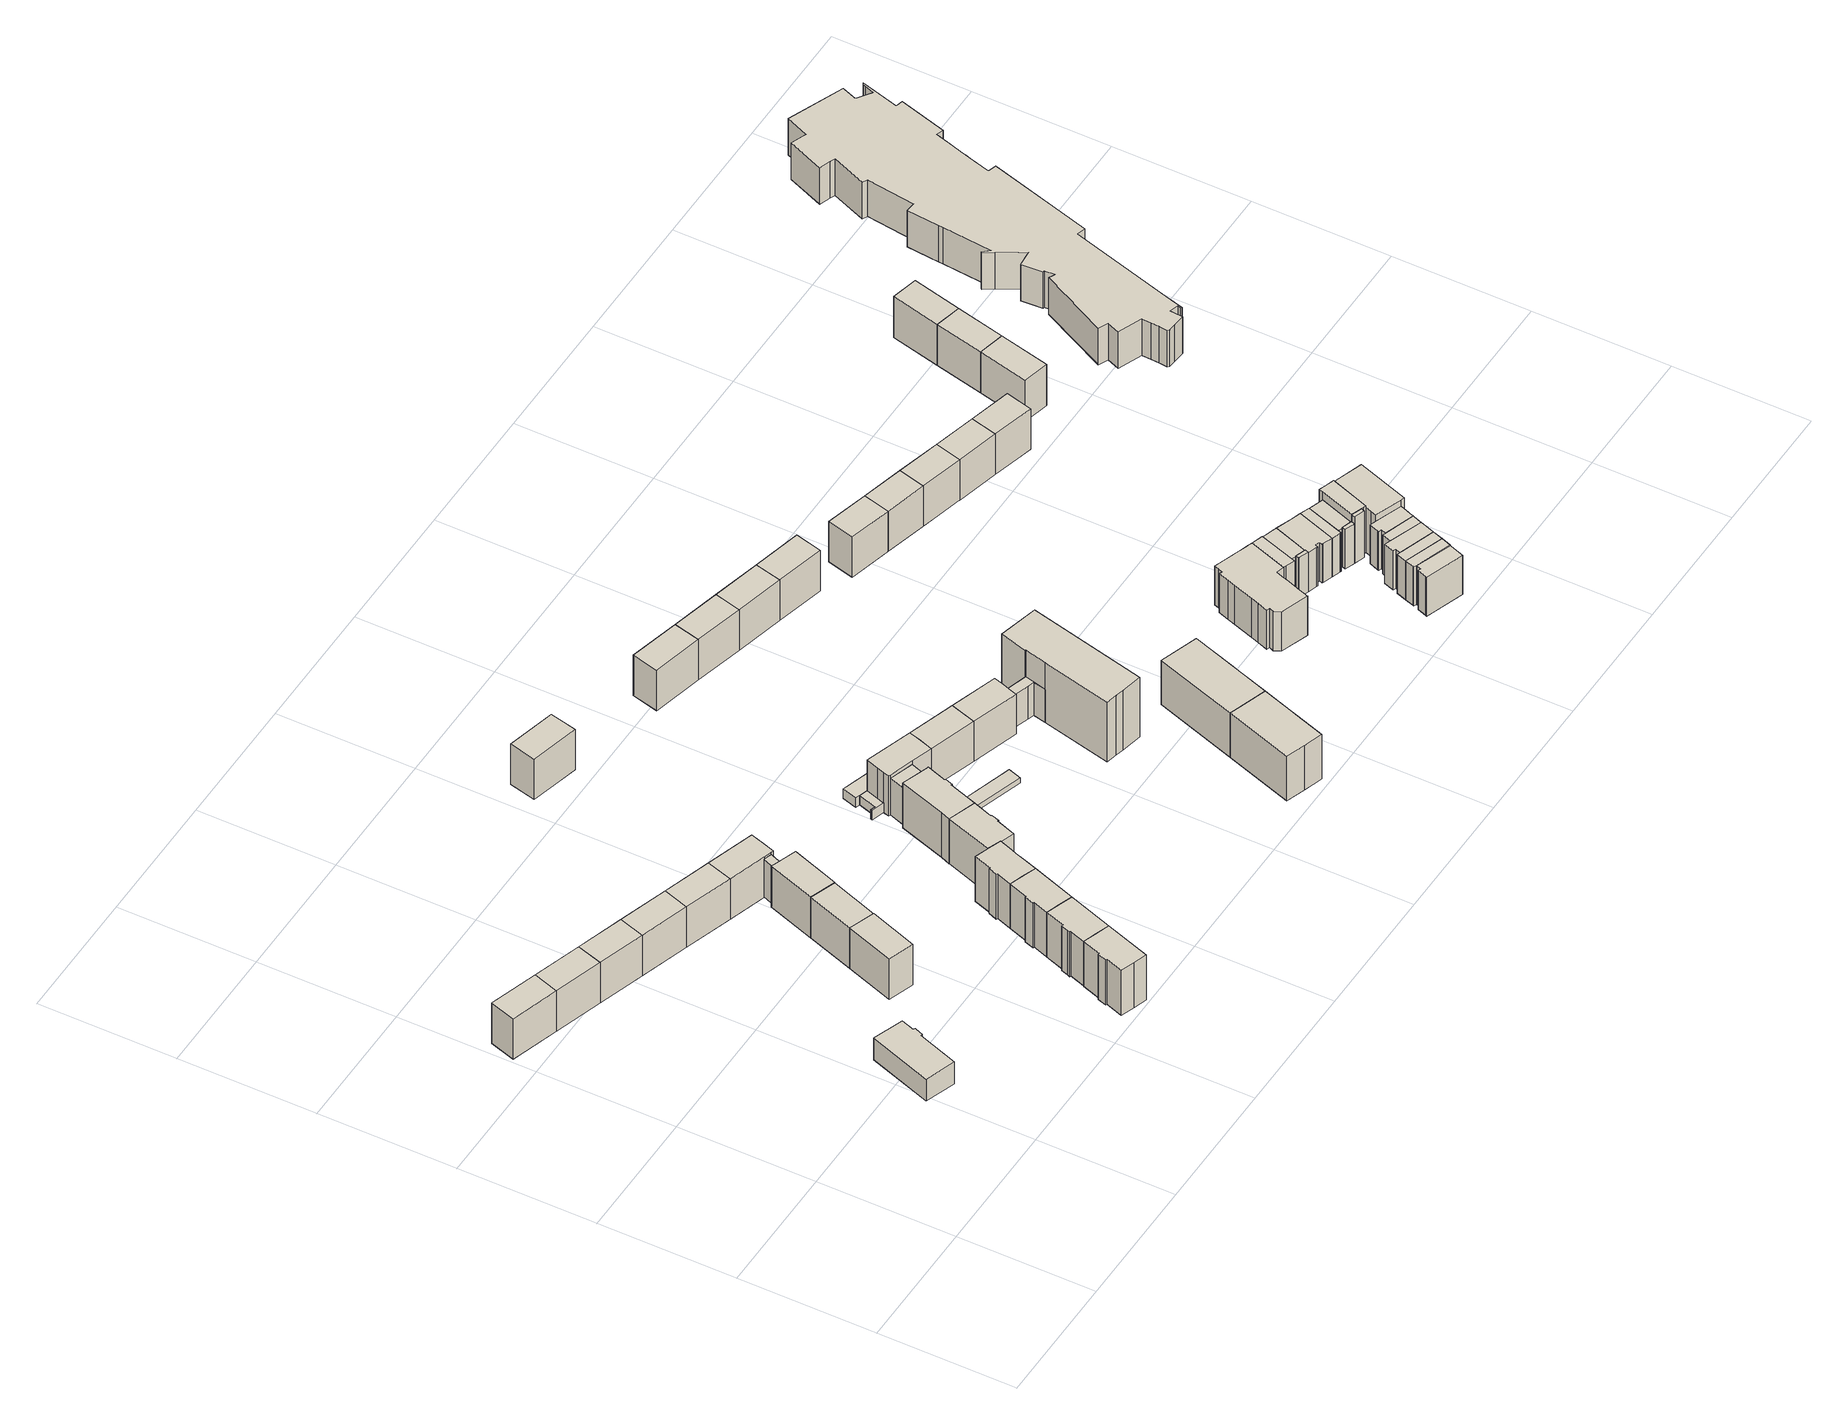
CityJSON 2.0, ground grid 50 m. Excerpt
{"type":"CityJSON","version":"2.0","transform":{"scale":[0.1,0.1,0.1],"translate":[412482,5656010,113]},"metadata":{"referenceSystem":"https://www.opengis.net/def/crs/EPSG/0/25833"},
"CityObjects":{
"building1":{"type":"Building","attributes":{"Dachtyp_tdc":"tdcGableRoof","Gemeindeschluessel":14612000,"Dachneigung":35.38,"QualitaetDacherkennung":69,"Geometrietyp2DReferenz":"3000","measuredHeight":19.24,"function":"31001_9998","roofType":"3100"},"geometry":[{"type":"Solid","lod":"1","boundaries":[[[[0,1,2,3]],[[4,5,6,7]],[[3,5,4,0]],[[2,6,5,3]],[[1,7,6,2]],[[0,4,7,1]]]]}]},
"building2":{"type":"Building","attributes":{"Dachtyp_tdc":"tdcFreeFormRoof","Gemeindeschluessel":14612000,"Dachneigung":36.73,"QualitaetDacherkennung":91,"Geometrietyp2DReferenz":"3000","measuredHeight":11.86,"function":"31001_9998","roofType":"5000"},"geometry":[{"type":"Solid","lod":"1","boundaries":[[[[8,9,10,11,12,13,14,15]],[[16,17,18,19,20,21,22,23]],[[15,17,16,8]],[[14,18,17,15]],[[13,19,18,14]],[[12,20,19,13]],[[11,21,20,12]],[[10,22,21,11]],[[9,23,22,10]],[[8,16,23,9]]]]}]},
"building3":{"type":"Building","attributes":{"Dachtyp_tdc":"tdcGableRoof","Gemeindeschluessel":14612000,"Dachneigung":35.51,"QualitaetDacherkennung":85,"Geometrietyp2DReferenz":"3000","measuredHeight":19.25,"function":"31001_9998","roofType":"3100"},"geometry":[{"type":"Solid","lod":"1","boundaries":[[[[1,0,24,25]],[[7,26,27,4]],[[25,26,7,1]],[[24,27,26,25]],[[0,4,27,24]],[[1,7,4,0]]]]}]},
"building4":{"type":"Building","attributes":{"Dachtyp_tdc":"tdcGableRoof","Gemeindeschluessel":14612000,"Dachneigung":35.5,"QualitaetDacherkennung":87,"Geometrietyp2DReferenz":"3000","measuredHeight":19.25,"function":"31001_9998","roofType":"3100"},"geometry":[{"type":"Solid","lod":"1","boundaries":[[[[25,24,28,29]],[[26,30,31,27]],[[29,30,26,25]],[[28,31,30,29]],[[24,27,31,28]],[[25,26,27,24]]]]}]},
"building5":{"type":"Building","attributes":{"Dachtyp_tdc":"tdcGableRoof","Gemeindeschluessel":14612000,"Dachneigung":35.58,"QualitaetDacherkennung":88,"Geometrietyp2DReferenz":"3000","measuredHeight":19.27,"function":"31001_9998","roofType":"3100"},"geometry":[{"type":"Solid","lod":"1","boundaries":[[[[32,33,29,28]],[[34,31,30,35]],[[28,31,34,32]],[[29,30,31,28]],[[33,35,30,29]],[[32,34,35,33]]]]}]},
"building6":{"type":"Building","attributes":{"Dachtyp_tdc":"tdcGableRoof","Gemeindeschluessel":14612000,"Dachneigung":35.54,"QualitaetDacherkennung":89,"Geometrietyp2DReferenz":"3000","measuredHeight":19.41,"function":"31001_9998","roofType":"3100"},"geometry":[{"type":"Solid","lod":"1","boundaries":[[[[36,37,38,39]],[[40,41,42,43]],[[39,41,40,36]],[[38,42,41,39]],[[37,43,42,38]],[[36,40,43,37]]]]}]},
"building7":{"type":"Building","attributes":{"Dachtyp_tdc":"tdcGableRoof","Gemeindeschluessel":14612000,"Dachneigung":36.87,"QualitaetDacherkennung":80,"Geometrietyp2DReferenz":"3000","measuredHeight":21.38,"function":"31001_9998","roofType":"3100"},"geometry":[{"type":"Solid","lod":"1","boundaries":[[[[44,45,46,47,48,49,50,51,52,53]],[[54,55,56,57,58,59,60,61,62,63]],[[53,55,54,44]],[[52,56,55,53]],[[51,57,56,52]],[[50,58,57,51]],[[49,59,58,50]],[[48,60,59,49]],[[47,61,60,48]],[[46,62,61,47]],[[45,63,62,46]],[[44,54,63,45]]]]}]},
"building8":{"type":"Building","attributes":{"Dachtyp_tdc":"tdcGableRoof","Gemeindeschluessel":14612000,"Dachneigung":35.48,"QualitaetDacherkennung":89,"Geometrietyp2DReferenz":"3000","measuredHeight":19.25,"function":"31001_9998","roofType":"3100"},"geometry":[{"type":"Solid","lod":"1","boundaries":[[[[64,65,33,32]],[[66,34,35,67]],[[32,34,66,64]],[[33,35,34,32]],[[65,67,35,33]],[[64,66,67,65]]]]}]},
"building9":{"type":"Building","attributes":{"Dachtyp_tdc":"tdcCutGableRoof","Gemeindeschluessel":14612000,"Dachneigung":35.68,"QualitaetDacherkennung":86,"Geometrietyp2DReferenz":"3000","measuredHeight":19.07,"function":"31001_9998","roofType":"9999"},"geometry":[{"type":"Solid","lod":"1","boundaries":[[[[68,69,70,71]],[[41,72,73,42]],[[71,72,41,68]],[[70,73,72,71]],[[69,42,73,70]],[[68,41,42,69]]]]}]},
"building10":{"type":"Building","attributes":{"Dachtyp_tdc":"tdcGableRoof","Gemeindeschluessel":14612000,"Dachneigung":36.46,"QualitaetDacherkennung":78,"Geometrietyp2DReferenz":"3000","measuredHeight":21.35,"function":"31001_9998","roofType":"3100"},"geometry":[{"type":"Solid","lod":"1","boundaries":[[[[74,46,75,76,77,78,79,80,81,82,48]],[[83,84,85,86,87,88,89,90,91,92,93]],[[48,84,83,74]],[[82,85,84,48]],[[81,86,85,82]],[[80,87,86,81]],[[79,88,87,80]],[[78,89,88,79]],[[77,90,89,78]],[[76,91,90,77]],[[75,92,91,76]],[[46,93,92,75]],[[74,83,93,46]]]]}]},
"building11":{"type":"Building","attributes":{"Gemeindeschluessel":14612000,"Geometrietyp2DReferenz":"3000","function":"31001_9998","roofType":"9999"},"children":["building11-1","building11-2"]},
"building11-1":{"type":"BuildingPart","attributes":{"Dachtyp_tdc":"tdcGableRoof","Dachneigung":35.46,"QualitaetDacherkennung":90,"Geometrietyp2DReferenz":"3000","measuredHeight":19.5,"roofType":"3100"},"parents":["building11"],"geometry":[{"type":"Solid","lod":"1","boundaries":[[[[94,95,96,97,98,99]],[[100,101,102,103,104,105]],[[99,101,100,94]],[[98,102,101,99]],[[97,103,102,98]],[[96,104,103,97]],[[95,105,104,96]],[[94,100,105,95]]]]}]},
"building11-2":{"type":"BuildingPart","attributes":{"Dachtyp_tdc":"tdcGableRoof","Dachneigung":45.01,"QualitaetDacherkennung":72,"Geometrietyp2DReferenz":"3000","measuredHeight":17.07,"roofType":"3100"},"parents":["building11"],"geometry":[{"type":"Solid","lod":"1","boundaries":[[[[106,107,108,109]],[[101,110,111,102]],[[109,110,101,106]],[[108,111,110,109]],[[107,102,111,108]],[[106,101,102,107]]]]}]},
"building12":{"type":"Building","attributes":{"Dachtyp_tdc":"tdcGableRoof","Gemeindeschluessel":14612000,"Dachneigung":35.15,"QualitaetDacherkennung":89,"Geometrietyp2DReferenz":"3000","measuredHeight":19.22,"function":"31001_9998","roofType":"3100"},"geometry":[{"type":"Solid","lod":"1","boundaries":[[[[112,113,114,115,116,65,117,64]],[[118,66,119,67,120,121,122,123]],[[64,66,118,112]],[[117,119,66,64]],[[65,67,119,117]],[[116,120,67,65]],[[115,121,120,116]],[[114,122,121,115]],[[113,123,122,114]],[[112,118,123,113]]]]}]},
"building13":{"type":"Building","attributes":{"Dachtyp_tdc":"tdcGableRoof","Gemeindeschluessel":14612000,"Dachneigung":36.88,"QualitaetDacherkennung":88,"Geometrietyp2DReferenz":"3000","measuredHeight":21.34,"function":"31001_9998","roofType":"3100"},"geometry":[{"type":"Solid","lod":"1","boundaries":[[[[124,125,77,76,75,126,127,128,129,130]],[[131,132,133,134,135,136,92,91,90,137]],[[130,132,131,124]],[[129,133,132,130]],[[128,134,133,129]],[[127,135,134,128]],[[126,136,135,127]],[[75,92,136,126]],[[76,91,92,75]],[[77,90,91,76]],[[125,137,90,77]],[[124,131,137,125]]]]}]},
"building14":{"type":"Building","attributes":{"Dachtyp_tdc":"tdcHipAndGableRoof","Gemeindeschluessel":14612000,"Dachneigung":36.35,"QualitaetDacherkennung":84,"Geometrietyp2DReferenz":"3000","measuredHeight":21.34,"function":"31001_9998","roofType":"5000"},"geometry":[{"type":"Solid","lod":"1","boundaries":[[[[138,139,140,141,142,143,144,145,146,147,128,148,126,149]],[[150,151,136,152,134,153,154,155,156,157,158,159,160,161]],[[149,151,150,138]],[[126,136,151,149]],[[148,152,136,126]],[[128,134,152,148]],[[147,153,134,128]],[[146,154,153,147]],[[145,155,154,146]],[[144,156,155,145]],[[143,157,156,144]],[[142,158,157,143]],[[141,159,158,142]],[[140,160,159,141]],[[139,161,160,140]],[[138,150,161,139]]]]}]},
"building15":{"type":"Building","attributes":{"Dachtyp_tdc":"tdcFreeFormRoof","Gemeindeschluessel":14612000,"Dachneigung":36.56,"QualitaetDacherkennung":87,"Geometrietyp2DReferenz":"3000","measuredHeight":21.37,"function":"31001_9998","roofType":"5000"},"geometry":[{"type":"Solid","lod":"1","boundaries":[[[[162,163,164,165,166,167,168,169,170,171]],[[158,172,173,174,175,176,177,178,160,159]],[[171,172,158,162]],[[170,173,172,171]],[[169,174,173,170]],[[168,175,174,169]],[[167,176,175,168]],[[166,177,176,167]],[[165,178,177,166]],[[164,160,178,165]],[[163,159,160,164]],[[162,158,159,163]]]]}]},
"building16":{"type":"Building","attributes":{"Dachtyp_tdc":"tdcGableRoof","Gemeindeschluessel":14612000,"Dachneigung":35.43,"QualitaetDacherkennung":71,"Geometrietyp2DReferenz":"3000","measuredHeight":19.14,"function":"31001_9998","roofType":"3100"},"geometry":[{"type":"Solid","lod":"1","boundaries":[[[[179,180,181,182]],[[183,184,185,186]],[[182,184,183,179]],[[181,185,184,182]],[[180,186,185,181]],[[179,183,186,180]]]]}]},
"building17":{"type":"Building","attributes":{"Dachtyp_tdc":"tdcFreeFormRoof","Gemeindeschluessel":14612000,"Dachneigung":36.66,"QualitaetDacherkennung":92,"Geometrietyp2DReferenz":"3000","measuredHeight":21.41,"function":"31001_9998","roofType":"5000"},"geometry":[{"type":"Solid","lod":"1","boundaries":[[[[170,187,188,189,190,191,192,193,194,195,196,171]],[[197,198,199,200,201,202,203,204,205,206,207,208]],[[171,198,197,170]],[[196,199,198,171]],[[195,200,199,196]],[[194,201,200,195]],[[193,202,201,194]],[[192,203,202,193]],[[191,204,203,192]],[[190,205,204,191]],[[189,206,205,190]],[[188,207,206,189]],[[187,208,207,188]],[[170,197,208,187]]]]}]},
"building18":{"type":"Building","attributes":{"Gemeindeschluessel":14612000,"Geometrietyp2DReferenz":"3000","function":"31001_9998","roofType":"9999"},"children":["building18-1","building18-2"]},
"building18-1":{"type":"BuildingPart","attributes":{"Dachtyp_tdc":"tdcGableRoof","Dachneigung":10.6,"QualitaetDacherkennung":41,"Geometrietyp2DReferenz":"3000","measuredHeight":16.57,"roofType":"3100"},"parents":["building18"],"geometry":[{"type":"Solid","lod":"1","boundaries":[[[[209,210,211,212]],[[213,202,201,214]],[[212,202,213,209]],[[211,201,202,212]],[[210,214,201,211]],[[209,213,214,210]]]]}]},
"building18-2":{"type":"BuildingPart","attributes":{"Dachtyp_tdc":"tdcGableRoof","Dachneigung":36.4,"QualitaetDacherkennung":85,"Geometrietyp2DReferenz":"3000","measuredHeight":19.18,"roofType":"3100"},"parents":["building18"],"geometry":[{"type":"Solid","lod":"1","boundaries":[[[[215,216,217,218,219,220,221,222,223]],[[214,224,225,226,227,228,229,230,213]],[[223,214,213,215]],[[222,224,214,223]],[[221,225,224,222]],[[220,226,225,221]],[[219,227,226,220]],[[218,228,227,219]],[[217,229,228,218]],[[216,230,229,217]],[[215,213,230,216]]]]}]},
"building19":{"type":"Building","attributes":{"Dachtyp_tdc":"tdcPolyFlatRoof","Gemeindeschluessel":14612000,"Dachneigung":2.59,"QualitaetDacherkennung":53,"Geometrietyp2DReferenz":"3000","measuredHeight":2.29,"function":"31001_2463","roofType":"2100"},"geometry":[{"type":"Solid","lod":"1","boundaries":[[[[231,232,233,234]],[[235,236,237,238]],[[234,236,235,231]],[[233,237,236,234]],[[232,238,237,233]],[[231,235,238,232]]]]}]},
"building20":{"type":"Building","attributes":{"Dachtyp_tdc":"tdcGableRoof","Gemeindeschluessel":14612000,"Dachneigung":36.42,"QualitaetDacherkennung":89,"Geometrietyp2DReferenz":"3000","measuredHeight":19,"function":"31001_9998","roofType":"3100"},"geometry":[{"type":"Solid","lod":"1","boundaries":[[[[218,216,239,240]],[[241,242,243,244]],[[240,242,241,218]],[[239,243,242,240]],[[216,244,243,239]],[[218,241,244,216]]]]}]},
"building21":{"type":"Building","attributes":{"Gemeindeschluessel":14612000,"Geometrietyp2DReferenz":"3000","function":"31001_9998","roofType":"9999"},"children":["building21-1","building21-2"]},
"building21-1":{"type":"BuildingPart","attributes":{"Dachtyp_tdc":"tdcPolyFlatRoof","Dachneigung":0,"QualitaetDacherkennung":66,"Geometrietyp2DReferenz":"3000","measuredHeight":4.05,"roofType":"1000"},"parents":["building21"],"geometry":[{"type":"Solid","lod":"1","boundaries":[[[[245,246,247,248,249,250,251]],[[252,253,254,255,256,257,258]],[[251,253,252,245]],[[250,254,253,251]],[[249,255,254,250]],[[248,256,255,249]],[[247,257,256,248]],[[246,258,257,247]],[[245,252,258,246]]]]}]},
"building21-2":{"type":"BuildingPart","attributes":{"Dachtyp_tdc":"tdcPolyFlatRoof","Dachneigung":0,"QualitaetDacherkennung":74,"Geometrietyp2DReferenz":"3000","measuredHeight":4.04,"roofType":"1000"},"parents":["building21"],"geometry":[{"type":"Solid","lod":"1","boundaries":[[[[247,259,260,261,262,263,264,265,266,267,268,269,270,248]],[[256,271,272,273,274,275,276,277,278,279,280,281,282,257]],[[270,271,256,248]],[[269,272,271,270]],[[268,273,272,269]],[[267,274,273,268]],[[266,275,274,267]],[[265,276,275,266]],[[264,277,276,265]],[[263,278,277,264]],[[262,279,278,263]],[[261,280,279,262]],[[260,281,280,261]],[[259,282,281,260]],[[247,257,282,259]],[[248,256,257,247]]]]}]},
"building22":{"type":"Building","attributes":{"Dachtyp_tdc":"tdcFreeFormRoof","Gemeindeschluessel":14612000,"Dachneigung":36.28,"QualitaetDacherkennung":89,"Geometrietyp2DReferenz":"3000","measuredHeight":18.98,"function":"31001_9998","roofType":"5000"},"geometry":[{"type":"Solid","lod":"1","boundaries":[[[[239,283,284,285,286,240]],[[243,242,287,288,289,290]],[[240,242,243,239]],[[286,287,242,240]],[[285,288,287,286]],[[284,289,288,285]],[[283,290,289,284]],[[239,243,290,283]]]]}]},
"building23":{"type":"Building","attributes":{"Dachtyp_tdc":"tdcGableRoof","Gemeindeschluessel":14612000,"Dachneigung":35.55,"QualitaetDacherkennung":73,"Geometrietyp2DReferenz":"3000","measuredHeight":19.22,"function":"31001_9998","roofType":"3100"},"geometry":[{"type":"Solid","lod":"1","boundaries":[[[[291,292,293,294]],[[295,296,297,298]],[[294,296,295,291]],[[293,297,296,294]],[[292,298,297,293]],[[291,295,298,292]]]]}]},
"building24":{"type":"Building","attributes":{"Dachtyp_tdc":"tdcGableRoof","Gemeindeschluessel":14612000,"Dachneigung":35.15,"QualitaetDacherkennung":88,"Geometrietyp2DReferenz":"3000","measuredHeight":21.76,"function":"31001_9998","roofType":"3100"},"geometry":[{"type":"Solid","lod":"1","boundaries":[[[[299,300,301,302,303,304,305,306]],[[307,308,309,310,311,312,313,314]],[[306,308,307,299]],[[305,309,308,306]],[[304,310,309,305]],[[303,311,310,304]],[[302,312,311,303]],[[301,313,312,302]],[[300,314,313,301]],[[299,307,314,300]]]]}]},
"building25":{"type":"Building","attributes":{"Gemeindeschluessel":14612000,"Geometrietyp2DReferenz":"3000","function":"31001_9998","roofType":"9999"},"children":["building25-1","building25-2"]},
"building25-1":{"type":"BuildingPart","attributes":{"Dachtyp_tdc":"tdcGableRoof","Dachneigung":39.63,"QualitaetDacherkennung":68,"Geometrietyp2DReferenz":"3000","measuredHeight":16.74,"roofType":"3100"},"parents":["building25"],"geometry":[{"type":"Solid","lod":"1","boundaries":[[[[315,316,317,318,319,320,321,322,323,324]],[[325,326,327,328,329,330,289,331,288,332]],[[324,326,325,315]],[[323,327,326,324]],[[322,328,327,323]],[[321,329,328,322]],[[320,330,329,321]],[[319,289,330,320]],[[318,331,289,319]],[[317,288,331,318]],[[316,332,288,317]],[[315,325,332,316]]]]}]},
"building25-2":{"type":"BuildingPart","attributes":{"Dachtyp_tdc":"tdcPolyFlatRoof","Dachneigung":0,"QualitaetDacherkennung":75,"Geometrietyp2DReferenz":"3000","measuredHeight":25.63,"roofType":"1000"},"parents":["building25"],"geometry":[{"type":"Solid","lod":"1","boundaries":[[[[333,334,335,336,337,338,339,340,341,342]],[[327,325,332,343,344,345,346,347,348,328]],[[342,325,327,333]],[[341,332,325,342]],[[340,343,332,341]],[[339,344,343,340]],[[338,345,344,339]],[[337,346,345,338]],[[336,347,346,337]],[[335,348,347,336]],[[334,328,348,335]],[[333,327,328,334]]]]}]},
"building26":{"type":"Building","attributes":{"Dachtyp_tdc":"tdcGableRoof","Gemeindeschluessel":14612000,"Dachneigung":35.61,"QualitaetDacherkennung":73,"Geometrietyp2DReferenz":"3000","measuredHeight":19.25,"function":"31001_9998","roofType":"3100"},"geometry":[{"type":"Solid","lod":"1","boundaries":[[[[294,293,349,350]],[[296,351,352,297]],[[350,351,296,294]],[[349,352,351,350]],[[293,297,352,349]],[[294,296,297,293]]]]}]},
"building27":{"type":"Building","attributes":{"Dachtyp_tdc":"tdcFreeFormRoof","Gemeindeschluessel":14612000,"Dachneigung":35.2,"QualitaetDacherkennung":91,"Geometrietyp2DReferenz":"3000","measuredHeight":21.74,"function":"31001_9998","roofType":"5000"},"geometry":[{"type":"Solid","lod":"1","boundaries":[[[[303,301,353,354,355,356]],[[311,357,358,359,360,313]],[[356,357,311,303]],[[355,358,357,356]],[[354,359,358,355]],[[353,360,359,354]],[[301,313,360,353]],[[303,311,313,301]]]]}]},
"building28":{"type":"Building","attributes":{"Dachtyp_tdc":"tdcGableRoof","Gemeindeschluessel":14612000,"Dachneigung":35.67,"QualitaetDacherkennung":72,"Geometrietyp2DReferenz":"3000","measuredHeight":19.21,"function":"31001_9998","roofType":"3100"},"geometry":[{"type":"Solid","lod":"1","boundaries":[[[[361,362,350,349]],[[363,352,351,364]],[[349,352,363,361]],[[350,351,352,349]],[[362,364,351,350]],[[361,363,364,362]]]]}]},
"building29":{"type":"Building","attributes":{"Dachtyp_tdc":"tdcGableRoof","Gemeindeschluessel":14612000,"Dachneigung":35.24,"QualitaetDacherkennung":71,"Geometrietyp2DReferenz":"3000","measuredHeight":19.24,"function":"31001_9998","roofType":"3100"},"geometry":[{"type":"Solid","lod":"1","boundaries":[[[[365,366,362,361]],[[367,363,364,368]],[[361,363,367,365]],[[362,364,363,361]],[[366,368,364,362]],[[365,367,368,366]]]]}]},
"building30":{"type":"Building","attributes":{"Dachtyp_tdc":"tdcGableRoof","Gemeindeschluessel":14612000,"Dachneigung":35.41,"QualitaetDacherkennung":71,"Geometrietyp2DReferenz":"3000","measuredHeight":19.15,"function":"31001_9998","roofType":"3100"},"geometry":[{"type":"Solid","lod":"1","boundaries":[[[[369,370,371,372]],[[373,374,375,376]],[[372,374,373,369]],[[371,375,374,372]],[[370,376,375,371]],[[369,373,376,370]]]]}]},
"building31":{"type":"Building","attributes":{"Dachtyp_tdc":"tdcPolyFlatRoof","Gemeindeschluessel":14612000,"Dachneigung":0,"QualitaetDacherkennung":51,"Geometrietyp2DReferenz":"3000","measuredHeight":16.75,"function":"31001_9998","roofType":"1000"},"geometry":[{"type":"Solid","lod":"1","boundaries":[[[[377,378,379,380,381,382,383,384,385,386,387,388,389,390,391,392,393,394,395,396,397,398,399,400,401,402,403,404,405]],[[406,407,408,409,410,411,412,413,414,415,416,417,418,419,420,421,422,423,424,425,426,427,428,429,430,431,432,433,434]],[[405,407,406,377]],[[404,408,407,405]],[[403,409,408,404]],[[402,410,409,403]],[[401,411,410,402]],[[400,412,411,401]],[[399,413,412,400]],[[398,414,413,399]],[[397,415,414,398]],[[396,416,415,397]],[[395,417,416,396]],[[394,418,417,395]],[[393,419,418,394]],[[392,420,419,393]],[[391,421,420,392]],[[390,422,421,391]],[[389,423,422,390]],[[388,424,423,389]],[[387,425,424,388]],[[386,426,425,387]],[[385,427,426,386]],[[384,428,427,385]],[[383,429,428,384]],[[382,430,429,383]],[[381,431,430,382]],[[380,432,431,381]],[[379,433,432,380]],[[378,434,433,379]],[[377,406,434,378]]]]}]},
"building32":{"type":"Building","attributes":{"Dachtyp_tdc":"tdcGableRoof","Gemeindeschluessel":14612000,"Dachneigung":35.1,"QualitaetDacherkennung":71,"Geometrietyp2DReferenz":"3000","measuredHeight":19.12,"function":"31001_9998","roofType":"3100"},"geometry":[{"type":"Solid","lod":"1","boundaries":[[[[435,436,372,371]],[[437,375,374,438]],[[371,375,437,435]],[[372,374,375,371]],[[436,438,374,372]],[[435,437,438,436]]]]}]},
"building33":{"type":"Building","attributes":{"Gemeindeschluessel":14612000,"Geometrietyp2DReferenz":"3000","function":"31001_9998","roofType":"9999"},"children":["building33-1","building33-2","building33-3"]},
"building33-1":{"type":"BuildingPart","attributes":{"Dachtyp_tdc":"tdcPolyFlatRoof","Dachneigung":0,"QualitaetDacherkennung":45,"Geometrietyp2DReferenz":"3000","measuredHeight":16.87,"roofType":"1000"},"parents":["building33"],"geometry":[{"type":"Solid","lod":"1","boundaries":[[[[439,440,441,442,443,444]],[[433,445,446,447,448,434]],[[444,445,433,439]],[[443,446,445,444]],[[442,447,446,443]],[[441,448,447,442]],[[440,434,448,441]],[[439,433,434,440]]]]}]},
"building33-2":{"type":"BuildingPart","attributes":{"Dachtyp_tdc":"tdcPolyFlatRoof","Dachneigung":0,"QualitaetDacherkennung":57,"Geometrietyp2DReferenz":"3000","measuredHeight":16.75,"roofType":"1000"},"parents":["building33"],"geometry":[{"type":"Solid","lod":"1","boundaries":[[[[449,450,451,452,453,454,455,456,457,458,459]],[[445,460,461,462,463,464,465,466,467,468,446]],[[459,460,445,449]],[[458,461,460,459]],[[457,462,461,458]],[[456,463,462,457]],[[455,464,463,456]],[[454,465,464,455]],[[453,466,465,454]],[[452,467,466,453]],[[451,468,467,452]],[[450,446,468,451]],[[449,445,446,450]]]]}]},
"building33-3":{"type":"BuildingPart","attributes":{"Dachtyp_tdc":"tdcPolyFlatRoof","Dachneigung":7.63,"QualitaetDacherkennung":52,"Geometrietyp2DReferenz":"3000","measuredHeight":17.2,"roofType":"2100"},"parents":["building33"],"geometry":[{"type":"Solid","lod":"1","boundaries":[[[[469,470,471,472,473]],[[468,467,474,475,476]],[[473,467,468,469]],[[472,474,467,473]],[[471,475,474,472]],[[470,476,475,471]],[[469,468,476,470]]]]}]},
"building34":{"type":"Building","attributes":{"Gemeindeschluessel":14612000,"Geometrietyp2DReferenz":"3000","function":"31001_9998","roofType":"9999"},"children":["building34-1","building34-2"]},
"building34-1":{"type":"BuildingPart","attributes":{"Dachtyp_tdc":"tdcPolyFlatRoof","Dachneigung":0,"QualitaetDacherkennung":42,"Geometrietyp2DReferenz":"3000","measuredHeight":16.81,"roofType":"1000"},"parents":["building34"],"geometry":[{"type":"Solid","lod":"1","boundaries":[[[[477,478,479,480,481,482]],[[483,484,485,486,487,488]],[[482,484,483,477]],[[481,485,484,482]],[[480,486,485,481]],[[479,487,486,480]],[[478,488,487,479]],[[477,483,488,478]]]]}]},
"building34-2":{"type":"BuildingPart","attributes":{"Dachtyp_tdc":"tdcPolyFlatRoof","Dachneigung":0,"QualitaetDacherkennung":35,"Geometrietyp2DReferenz":"3000","measuredHeight":16.73,"roofType":"1000"},"parents":["building34"],"geometry":[{"type":"Solid","lod":"1","boundaries":[[[[489,490,491,492,493,494,495,496,497]],[[484,498,499,500,501,502,503,504,485]],[[497,498,484,489]],[[496,499,498,497]],[[495,500,499,496]],[[494,501,500,495]],[[493,502,501,494]],[[492,503,502,493]],[[491,504,503,492]],[[490,485,504,491]],[[489,484,485,490]]]]}]},
"building35":{"type":"Building","attributes":{"Dachtyp_tdc":"tdcPolyFlatRoof","Gemeindeschluessel":14612000,"Dachneigung":0,"QualitaetDacherkennung":54,"Geometrietyp2DReferenz":"3000","measuredHeight":16.7,"function":"31001_9998","roofType":"1000"},"geometry":[{"type":"Solid","lod":"1","boundaries":[[[[505,506,507,508,509,510,453,511,512,513,514,515]],[[516,517,518,519,520,521,522,523,524,525,526,527]],[[515,517,516,505]],[[514,518,517,515]],[[513,519,518,514]],[[512,520,519,513]],[[511,521,520,512]],[[453,522,521,511]],[[510,523,522,453]],[[509,524,523,510]],[[508,525,524,509]],[[507,526,525,508]],[[506,527,526,507]],[[505,516,527,506]]]]}]},
"building36":{"type":"Building","attributes":{"Dachtyp_tdc":"tdcGableRoof","Gemeindeschluessel":14612000,"Dachneigung":35.48,"QualitaetDacherkennung":71,"Geometrietyp2DReferenz":"3000","measuredHeight":19.16,"function":"31001_9998","roofType":"3100"},"geometry":[{"type":"Solid","lod":"1","boundaries":[[[[436,435,528,529]],[[438,530,531,437]],[[529,530,438,436]],[[528,531,530,529]],[[435,437,531,528]],[[436,438,437,435]]]]}]},
"building37":{"type":"Building","attributes":{"Gemeindeschluessel":14612000,"Geometrietyp2DReferenz":"3000","function":"31001_9998","roofType":"9999"},"children":["building37-1","building37-2"]},
"building37-1":{"type":"BuildingPart","attributes":{"Dachtyp_tdc":"tdcPolyFlatRoof","Dachneigung":0,"QualitaetDacherkennung":42,"Geometrietyp2DReferenz":"3000","measuredHeight":16.8,"roofType":"1000"},"parents":["building37"],"geometry":[{"type":"Solid","lod":"1","boundaries":[[[[477,532,533,534,478]],[[483,488,535,536,537]],[[478,488,483,477]],[[534,535,488,478]],[[533,536,535,534]],[[532,537,536,533]],[[477,483,537,532]]]]}]},
"building37-2":{"type":"BuildingPart","attributes":{"Dachtyp_tdc":"tdcPolyFlatRoof","Dachneigung":0,"QualitaetDacherkennung":46,"Geometrietyp2DReferenz":"3000","measuredHeight":16.75,"roofType":"1000"},"parents":["building37"],"geometry":[{"type":"Solid","lod":"1","boundaries":[[[[533,532,538,539,540,541,542,543]],[[536,544,545,546,547,548,549,537]],[[543,544,536,533]],[[542,545,544,543]],[[541,546,545,542]],[[540,547,546,541]],[[539,548,547,540]],[[538,549,548,539]],[[532,537,549,538]],[[533,536,537,532]]]]}]},
"building38":{"type":"Building","attributes":{"Gemeindeschluessel":14612000,"Geometrietyp2DReferenz":"3000","function":"31001_9998","roofType":"9999"},"children":["building38-1","building38-2","building38-3"]},
"building38-1":{"type":"BuildingPart","attributes":{"Dachtyp_tdc":"tdcPolyFlatRoof","Dachneigung":0,"QualitaetDacherkennung":55,"Geometrietyp2DReferenz":"3000","measuredHeight":16.72,"roofType":"1000"},"parents":["building38"],"geometry":[{"type":"Solid","lod":"1","boundaries":[[[[508,507,550,551,552,553]],[[525,554,555,556,557,526]],[[553,554,525,508]],[[552,555,554,553]],[[551,556,555,552]],[[550,557,556,551]],[[507,526,557,550]],[[508,525,526,507]]]]}]},
"building38-2":{"type":"BuildingPart","attributes":{"Dachtyp_tdc":"tdcPolyFlatRoof","Dachneigung":7.93,"QualitaetDacherkennung":56,"Geometrietyp2DReferenz":"3000","measuredHeight":17.12,"roofType":"2100"},"parents":["building38"],"geometry":[{"type":"Solid","lod":"1","boundaries":[[[[558,559,560,561]],[[562,563,564,565]],[[561,563,562,558]],[[560,564,563,561]],[[559,565,564,560]],[[558,562,565,559]]]]}]},
"building38-3":{"type":"BuildingPart","attributes":{"Dachtyp_tdc":"tdcPolyFlatRoof","Dachneigung":0,"QualitaetDacherkennung":50,"Geometrietyp2DReferenz":"3000","measuredHeight":16.65,"roofType":"1000"},"parents":["building38"],"geometry":[{"type":"Solid","lod":"1","boundaries":[[[[566,567,568,569,570,571]],[[554,572,573,562,565,555]],[[571,572,554,566]],[[570,573,572,571]],[[569,562,573,570]],[[568,565,562,569]],[[567,555,565,568]],[[566,554,555,567]]]]}]},
"building39":{"type":"Building","attributes":{"Gemeindeschluessel":14612000,"Geometrietyp2DReferenz":"3000","function":"31001_9998","roofType":"9999"},"children":["building39-1","building39-2"]},
"building39-1":{"type":"BuildingPart","attributes":{"Dachtyp_tdc":"tdcPolyFlatRoof","Dachneigung":0,"QualitaetDacherkennung":40,"Geometrietyp2DReferenz":"3000","measuredHeight":16.68,"roofType":"1000"},"parents":["building39"],"geometry":[{"type":"Solid","lod":"1","boundaries":[[[[574,575,576,577,578,579]],[[580,581,582,583,584,585]],[[579,581,580,574]],[[578,582,581,579]],[[577,583,582,578]],[[576,584,583,577]],[[575,585,584,576]],[[574,580,585,575]]]]}]},
"building39-2":{"type":"BuildingPart","attributes":{"Dachtyp_tdc":"tdcPolyFlatRoof","Dachneigung":3.03,"QualitaetDacherkennung":60,"Geometrietyp2DReferenz":"3000","measuredHeight":17.04,"roofType":"2100"},"parents":["building39"],"geometry":[{"type":"Solid","lod":"1","boundaries":[[[[586,587,588,589,590,591,592,593,594,595]],[[582,596,597,598,599,600,601,602,603,583]],[[595,596,582,586]],[[594,597,596,595]],[[593,598,597,594]],[[592,599,598,593]],[[591,600,599,592]],[[590,601,600,591]],[[589,602,601,590]],[[588,603,602,589]],[[587,583,603,588]],[[586,582,583,587]]]]}]},
"building40":{"type":"Building","attributes":{"Dachtyp_tdc":"tdcGableRoof","Gemeindeschluessel":14612000,"Dachneigung":34.95,"QualitaetDacherkennung":68,"Geometrietyp2DReferenz":"3000","measuredHeight":19.2,"function":"31001_9998","roofType":"3100"},"geometry":[{"type":"Solid","lod":"1","boundaries":[[[[604,605,529,528]],[[606,607,608,609]],[[528,607,606,604]],[[529,608,607,528]],[[605,609,608,529]],[[604,606,609,605]]]]}]},
"building41":{"type":"Building","attributes":{"Gemeindeschluessel":14612000,"Geometrietyp2DReferenz":"3000","function":"31001_9998","roofType":"9999"},"children":["building41-1","building41-2","building41-3"]},
"building41-1":{"type":"BuildingPart","attributes":{"Dachtyp_tdc":"tdcPolyFlatRoof","Dachneigung":0,"QualitaetDacherkennung":32,"Geometrietyp2DReferenz":"3000","measuredHeight":19.45,"roofType":"1000"},"parents":["building41"],"geometry":[{"type":"Solid","lod":"1","boundaries":[[[[610,611,612,613,614,615,616]],[[617,618,619,601,600,620,621]],[[616,618,617,610]],[[615,619,618,616]],[[614,601,619,615]],[[613,600,601,614]],[[612,620,600,613]],[[611,621,620,612]],[[610,617,621,611]]]]}]},
"building41-2":{"type":"BuildingPart","attributes":{"Dachtyp_tdc":"tdcPolyFlatRoof","Dachneigung":11.52,"QualitaetDacherkennung":75,"Geometrietyp2DReferenz":"3000","measuredHeight":19.97,"roofType":"2100"},"parents":["building41"],"geometry":[{"type":"Solid","lod":"1","boundaries":[[[[622,623,624,625]],[[563,626,627,628]],[[625,626,563,622]],[[624,627,626,625]],[[623,628,627,624]],[[622,563,628,623]]]]}]},
"building41-3":{"type":"BuildingPart","attributes":{"Dachtyp_tdc":"tdcHipAndGableRoof","Dachneigung":16.62,"QualitaetDacherkennung":17,"Geometrietyp2DReferenz":"3000","measuredHeight":20.69,"roofType":"5000"},"parents":["building41"],"geometry":[{"type":"Solid","lod":"1","boundaries":[[[[629,630,631,632,633,634,635,636,637,638]],[[627,626,573,639,640,641,642,617,621,643]],[[638,626,627,629]],[[637,573,626,638]],[[636,639,573,637]],[[635,640,639,636]],[[634,641,640,635]],[[633,642,641,634]],[[632,617,642,633]],[[631,621,617,632]],[[630,643,621,631]],[[629,627,643,630]]]]}]},
"building42":{"type":"Building","attributes":{"Dachtyp_tdc":"tdcGableRoof","Gemeindeschluessel":14612000,"Dachneigung":35.46,"QualitaetDacherkennung":63,"Geometrietyp2DReferenz":"3000","measuredHeight":19.24,"function":"31001_9998","roofType":"3100"},"geometry":[{"type":"Solid","lod":"1","boundaries":[[[[644,645,605,604]],[[646,606,609,647]],[[604,606,646,644]],[[605,609,606,604]],[[645,647,609,605]],[[644,646,647,645]]]]}]},
"building43":{"type":"Building","attributes":{"Dachtyp_tdc":"tdcGableRoof","Gemeindeschluessel":14612000,"Dachneigung":35.04,"QualitaetDacherkennung":88,"Geometrietyp2DReferenz":"3000","measuredHeight":19.32,"function":"31001_9998","roofType":"3100"},"geometry":[{"type":"Solid","lod":"1","boundaries":[[[[648,649,650,651]],[[652,653,654,655]],[[651,653,652,648]],[[650,654,653,651]],[[649,655,654,650]],[[648,652,655,649]]]]}]},
"building44":{"type":"Building","attributes":{"Dachtyp_tdc":"tdcGableRoof","Gemeindeschluessel":14612000,"Dachneigung":34.62,"QualitaetDacherkennung":91,"Geometrietyp2DReferenz":"3000","measuredHeight":19.31,"function":"31001_9998","roofType":"3100"},"geometry":[{"type":"Solid","lod":"1","boundaries":[[[[651,650,656,657]],[[653,658,659,654]],[[657,658,653,651]],[[656,659,658,657]],[[650,654,659,656]],[[651,653,654,650]]]]}]},
"building45":{"type":"Building","attributes":{"Dachtyp_tdc":"tdcGableRoof","Gemeindeschluessel":14612000,"Dachneigung":34.98,"QualitaetDacherkennung":90,"Geometrietyp2DReferenz":"3000","measuredHeight":19.32,"function":"31001_9998","roofType":"3100"},"geometry":[{"type":"Solid","lod":"1","boundaries":[[[[657,656,660,661]],[[658,662,663,659]],[[661,662,658,657]],[[660,663,662,661]],[[656,659,663,660]],[[657,658,659,656]]]]}]},
"building46":{"type":"Building","attributes":{"name":"St. Benno-Gymnasium Dresden","Dachtyp_tdc":"tdcPolyFlatRoof","Gemeindeschluessel":14612000,"Dachneigung":0,"QualitaetDacherkennung":27,"Geometrietyp2DReferenz":"3000","measuredHeight":15.66,"function":"31001_3021","roofType":"1000"},"geometry":[{"type":"Solid","lod":"1","boundaries":[[[[664,665,666,667,668,669,670,671,672,673,674,675,676,677,678,679,680,681,682,683,684,685,686,687,688,689,690,691,692,693,694,695,696,697,698,699,700,701,702,703,704,705,706,707,708,709,710,711,712,713,714,715,716,717,718,719,720,721,722]],[[723,724,725,726,727,728,729,730,731,732,733,734,735,736,737,738,739,740,741,742,743,744,745,746,747,748,749,750,751,752,753,754,755,756,757,758,759,760,761,762,763,764,765,766,767,768,769,770,771,772,773,774,775,776,777,778,779,780,781]],[[722,724,723,664]],[[721,725,724,722]],[[720,726,725,721]],[[719,727,726,720]],[[718,728,727,719]],[[717,729,728,718]],[[716,730,729,717]],[[715,731,730,716]],[[714,732,731,715]],[[713,733,732,714]],[[712,734,733,713]],[[711,735,734,712]],[[710,736,735,711]],[[709,737,736,710]],[[708,738,737,709]],[[707,739,738,708]],[[706,740,739,707]],[[705,741,740,706]],[[704,742,741,705]],[[703,743,742,704]],[[702,744,743,703]],[[701,745,744,702]],[[700,746,745,701]],[[699,747,746,700]],[[698,748,747,699]],[[697,749,748,698]],[[696,750,749,697]],[[695,751,750,696]],[[694,752,751,695]],[[693,753,752,694]],[[692,754,753,693]],[[691,755,754,692]],[[690,756,755,691]],[[689,757,756,690]],[[688,758,757,689]],[[687,759,758,688]],[[686,760,759,687]],[[685,761,760,686]],[[684,762,761,685]],[[683,763,762,684]],[[682,764,763,683]],[[681,765,764,682]],[[680,766,765,681]],[[679,767,766,680]],[[678,768,767,679]],[[677,769,768,678]],[[676,770,769,677]],[[675,771,770,676]],[[674,772,771,675]],[[673,773,772,674]],[[672,774,773,673]],[[671,775,774,672]],[[670,776,775,671]],[[669,777,776,670]],[[668,778,777,669]],[[667,779,778,668]],[[666,780,779,667]],[[665,781,780,666]],[[664,723,781,665]]]]}]}
},
"vertices":[
[178,1529,188],[208,1622,188],[32,1677,188],[2,1584,188],[178,1529,14],[2,1584,14],[32,1677,14],[208,1622,14],
[468,373,112],[579,335,112],[632,485,112],[638,483,112],[650,515,112],[643,518,112],[660,567,112],[550,606,112],[468,373,18],[550,606,18],[660,567,18],[643,518,18],[650,515,18],[638,483,18],[632,485,18],[579,335,18],
[355,1473,188],[384,1567,188],[384,1567,14],[355,1473,14],
[527,1420,188],[556,1513,188],[556,1513,14],[527,1420,14],
[706,1364,188],[735,1457,188],[706,1364,14],[735,1457,14],
[810,699,192],[903,667,192],[964,841,192],[871,874,192],[810,699,16],[871,874,16],[964,841,16],[903,667,16],
[1152,20,209],[1203,3,209],[1260,170,209],[1210,187,209],[1161,203,209],[1137,134,209],[1132,135,209],[1121,102,209],[1126,100,209],[1104,37,209],[1152,20,16],[1104,37,16],[1126,100,16],[1121,102,16],[1132,135,16],[1137,134,16],[1161,203,16],[1210,187,16],[1260,170,16],[1203,3,16],
[882,1308,188],[911,1402,188],[882,1308,14],[911,1402,14],
[871,874,190],[964,841,190],[1025,1015,190],[931,1048,190],[931,1048,16],[1025,1015,16],
[1210,186,209],[1316,333,209],[1267,350,209],[1217,367,209],[1193,295,209],[1188,297,209],[1179,270,209],[1176,261,209],[1181,260,209],[1210,186,17],[1161,203,17],[1181,260,17],[1176,261,17],[1179,270,17],[1188,297,17],[1193,295,17],[1217,367,17],[1267,350,17],[1316,333,17],[1260,170,17],
[992,1223,192],[931,1048,192],[1025,1015,192],[1086,1190,192],[1031,1209,192],[1002,1219,192],[992,1223,15],[1002,1219,15],[1031,1209,15],[1086,1190,15],[1025,1015,15],[931,1048,15],
[1002,1219,178],[1031,1209,178],[1049,1256,178],[1020,1265,178],[1020,1265,15],[1049,1256,15],
[1020,1265,188],[1049,1256,188],[1058,1254,188],[1072,1299,188],[1087,1347,188],[896,1354,188],[1020,1265,14],[896,1354,14],[1087,1347,14],[1072,1299,14],[1058,1254,14],[1049,1256,14],
[1232,424,209],[1237,423,209],[1372,495,209],[1323,512,209],[1273,529,209],[1249,458,209],[1244,459,209],[1232,424,17],[1244,459,17],[1249,458,17],[1273,529,17],[1323,512,17],[1372,495,17],[1237,423,17],
[1401,582,209],[1409,603,209],[1424,646,209],[1425,650,209],[1375,668,209],[1326,684,209],[1304,618,209],[1300,620,209],[1288,587,209],[1293,585,209],[1324,512,209],[1390,549,209],[1401,582,17],[1390,549,17],[1324,512,17],[1293,585,17],[1288,587,17],[1300,620,17],[1304,618,17],[1326,684,17],[1375,668,17],[1425,650,17],[1424,646,17],[1409,603,17],
[1375,668,210],[1425,650,210],[1424,646,210],[1473,630,210],[1498,702,210],[1502,701,210],[1512,731,210],[1508,732,210],[1533,804,210],[1433,838,210],[1433,838,17],[1533,804,17],[1508,732,17],[1512,731,17],[1502,701,17],[1498,702,17],[1473,630,17],
[1231,2060,185],[1254,2158,185],[1075,2202,185],[1051,2104,185],[1231,2060,12],[1051,2104,12],[1075,2202,12],[1254,2158,12],
[1545,839,210],[1568,907,210],[1572,906,210],[1582,935,210],[1578,937,210],[1603,1010,210],[1598,1010,210],[1512,1040,210],[1503,1043,210],[1447,873,210],[1533,804,16],[1433,838,16],[1447,873,16],[1503,1043,16],[1512,1040,16],[1598,1010,16],[1603,1010,16],[1578,937,16],[1582,935,16],[1572,906,16],[1568,907,16],[1545,839,16],
[1621,1077,174],[1534,1105,174],[1512,1040,174],[1598,1010,174],[1621,1077,16],[1534,1105,16],
[1621,1077,189],[1698,1052,189],[1714,1100,189],[1728,1146,189],[1557,1201,189],[1542,1155,189],[1533,1128,189],[1527,1108,189],[1534,1105,189],[1527,1108,16],[1533,1128,16],[1542,1155,16],[1557,1201,16],[1728,1146,16],[1714,1100,16],[1698,1052,16],
[1680,880,40],[1856,824,40],[1872,873,40],[1695,928,40],[1680,880,18],[1695,928,18],[1872,873,18],[1856,824,18],
[1870,998,189],[1899,1092,189],[1728,1146,18],[1899,1092,18],[1870,998,18],[1698,1052,18],
[1533,1128,57],[1557,1200,57],[1557,1201,57],[1526,1210,57],[1505,1143,57],[1488,1149,57],[1486,1143,57],[1533,1128,17],[1486,1143,17],[1488,1149,17],[1505,1143,17],[1526,1210,17],[1557,1201,17],[1557,1200,17],
[1728,1146,57],[1899,1092,57],[2071,1038,57],[2088,1094,57],[2014,1117,57],[1987,1125,57],[1844,1170,57],[1816,1179,57],[1674,1224,57],[1645,1233,57],[1526,1270,57],[1509,1216,57],[1509,1216,17],[1526,1270,17],[1645,1233,17],[1674,1224,17],[1816,1179,17],[1844,1170,17],[1987,1125,17],[2014,1117,17],[2088,1094,17],[2071,1038,17],[1899,1092,17],[1728,1146,17],
[2042,944,189],[2049,967,189],[2060,1001,189],[2071,1038,189],[2071,1038,18],[2060,1001,18],[2049,967,18],[2042,944,18],
[1612,2068,184],[1589,1971,184],[1772,1927,184],[1795,2023,184],[1612,2068,10],[1795,2023,10],[1772,1927,10],[1589,1971,10],
[2373,127,205],[2385,161,205],[2421,270,205],[2353,292,205],[2282,316,205],[2199,67,205],[2270,43,205],[2338,21,205],[2373,127,14],[2338,21,14],[2270,43,14],[2199,67,14],[2282,316,14],[2353,292,14],[2421,270,14],[2385,161,14],
[2152,972,159],[2150,973,159],[2060,1001,159],[2054,983,159],[2049,967,159],[2118,945,159],[2142,938,159],[2131,892,159],[2133,892,159],[2148,954,159],[2152,972,18],[2148,954,18],[2133,892,18],[2131,892,18],[2142,938,18],[2118,945,18],[2054,983,18],[2150,973,18],
[2133,892,274],[2131,892,274],[2072,637,274],[2114,627,274],[2143,620,274],[2219,603,274],[2322,1038,274],[2177,1073,274],[2150,973,274],[2152,972,274],[2177,1073,18],[2322,1038,18],[2219,603,18],[2143,620,18],[2114,627,18],[2072,637,18],
[1952,1882,184],[1975,1979,184],[1975,1979,10],[1952,1882,10],
[2457,377,205],[2468,411,205],[2522,573,205],[2383,619,205],[2383,619,14],[2522,573,14],[2468,411,14],[2457,377,14],
[2130,1839,184],[2153,1936,184],[2130,1839,10],[2153,1936,10],
[2308,1795,184],[2332,1893,184],[2308,1795,10],[2332,1893,10],
[2437,1838,181],[2412,1740,181],[2568,1701,181],[2592,1798,181],[2437,1838,8],[2592,1798,8],[2568,1701,8],[2412,1740,8],
[2929,517,177],[2958,508,177],[3006,648,177],[2993,653,177],[2970,660,177],[2953,667,177],[2934,673,177],[2876,693,177],[2859,698,177],[2853,681,177],[2847,665,177],[2836,669,177],[2822,630,177],[2813,601,177],[2788,527,177],[2778,498,177],[2765,460,177],[2776,456,177],[2770,439,177],[2782,416,177],[2883,381,177],[2885,386,177],[2887,393,177],[2892,408,177],[2895,418,177],[2908,453,177],[2912,465,177],[2915,475,177],[2918,485,177],[2929,517,9],[2918,485,9],[2915,475,9],[2912,465,9],[2908,453,9],[2895,418,9],[2892,408,9],[2887,393,9],[2885,386,9],[2883,381,9],[2782,416,9],[2770,439,9],[2776,456,9],[2765,460,9],[2778,498,9],[2788,527,9],[2813,601,9],[2822,630,9],[2836,669,9],[2847,665,9],[2853,681,9],[2859,698,9],[2876,693,9],[2934,673,9],[2953,667,9],[2970,660,9],[2993,653,9],[3006,648,9],[2958,508,9],
[2720,1662,181],[2745,1759,181],[2720,1662,8],[2745,1759,8],
[3006,648,178],[2958,508,178],[2967,505,178],[3000,493,178],[3004,506,178],[3046,635,178],[3046,635,9],[3004,506,9],[3000,493,9],[2967,505,9],
[3046,635,177],[3004,506,177],[3019,500,177],[3057,488,177],[3101,616,177],[3096,618,177],[3093,619,177],[3064,628,177],[3056,631,177],[3052,632,177],[3049,634,177],[3049,634,9],[3052,632,9],[3056,631,9],[3064,628,9],[3093,619,9],[3096,618,9],[3101,616,9],[3057,488,9],[3019,500,9],
[3019,500,180],[3015,488,180],[3019,487,180],[3053,475,180],[3057,488,180],[3053,475,9],[3019,487,9],[3015,488,9],
[3314,145,177],[3172,194,177],[3161,161,177],[3160,159,177],[3171,155,177],[3301,109,177],[3314,145,9],[3301,109,9],[3171,155,9],[3160,159,9],[3161,161,9],[3172,194,9],
[3301,109,176],[3171,155,176],[3165,136,176],[3154,140,176],[3153,137,176],[3142,105,176],[3140,101,176],[3281,53,176],[3295,92,176],[3295,92,9],[3281,53,9],[3140,101,9],[3142,105,9],[3153,137,9],[3154,140,9],[3165,136,9],
[3108,457,177],[3113,455,177],[3147,443,177],[3195,584,177],[3155,597,177],[3138,603,177],[3053,475,177],[3087,463,177],[3091,462,177],[3095,474,177],[3112,468,177],[3108,457,10],[3112,468,10],[3095,474,10],[3091,462,10],[3087,463,10],[3053,475,10],[3101,616,10],[3138,603,10],[3155,597,10],[3195,584,10],[3147,443,10],[3113,455,10],
[2879,1621,181],[2904,1718,181],[2904,1718,8],[2879,1621,8],
[3327,183,177],[3196,227,177],[3185,231,177],[3185,231,9],[3196,227,9],[3327,183,9],
[3332,198,177],[3346,238,177],[3226,280,177],[3204,288,177],[3191,250,177],[3202,246,177],[3202,246,9],[3191,250,9],[3204,288,9],[3226,280,9],[3346,238,9],[3332,198,9],
[3179,432,177],[3182,431,177],[3186,444,177],[3229,572,177],[3229,572,10],[3186,444,10],[3182,431,10],[3179,432,10],
[3239,426,180],[3203,438,180],[3199,425,180],[3235,413,180],[3239,426,10],[3235,413,10],[3199,425,10],[3203,438,10],
[3229,572,176],[3186,444,176],[3203,438,176],[3239,426,176],[3283,554,176],[3246,566,176],[3246,566,10],[3283,554,10],
[3226,280,176],[3346,238,176],[3357,268,176],[3359,274,176],[3249,310,176],[3238,314,176],[3226,280,10],[3238,314,10],[3249,310,10],[3359,274,10],[3357,268,10],[3346,238,10],
[3249,310,177],[3359,274,177],[3364,288,177],[3366,295,177],[3378,328,177],[3280,363,177],[3258,370,177],[3245,335,177],[3244,332,177],[3255,328,177],[3255,328,10],[3244,332,10],[3245,335,10],[3258,370,10],[3280,363,10],[3378,328,10],[3366,295,10],[3364,288,10],
[3034,1582,181],[3058,1679,181],[3034,1582,7],[2879,1621,7],[2904,1718,7],[3058,1679,7],
[3345,550,205],[3295,406,205],[3287,383,205],[3280,363,205],[3378,328,205],[3390,323,205],[3455,513,205],[3345,550,10],[3455,513,10],[3390,323,10],[3287,383,10],[3295,406,10],
[3235,413,209],[3273,400,209],[3278,412,209],[3240,426,209],[3240,426,10],[3278,412,10],[3273,400,10],
[3278,412,210],[3287,409,210],[3295,406,210],[3345,550,210],[3342,551,210],[3323,557,210],[3321,558,210],[3288,569,210],[3283,554,210],[3240,426,210],[3288,569,10],[3321,558,10],[3323,557,10],[3342,551,10],[3287,409,10],
[3187,1543,181],[3211,1640,181],[3187,1543,7],[3211,1640,7],
[3288,1619,183],[3383,1597,183],[3426,1781,183],[3331,1803,183],[3288,1619,7],[3331,1803,7],[3426,1781,7],[3383,1597,7],
[3467,1959,183],[3372,1981,183],[3372,1981,7],[3467,1959,7],
[3510,2139,183],[3414,2161,183],[3414,2161,7],[3510,2139,7],
[3730,1354,157],[3758,1352,157],[3802,1349,157],[3805,1395,157],[3836,1386,157],[3833,1374,157],[3837,1371,157],[3845,1402,157],[3860,1455,157],[3965,1818,157],[3996,1809,157],[4104,2188,157],[4074,2197,157],[4095,2274,157],[4101,2294,157],[4105,2308,157],[4120,2358,157],[4137,2418,157],[4163,2410,157],[4213,2584,157],[4187,2591,157],[4226,2730,157],[4221,2728,157],[4217,2716,157],[4204,2682,157],[4153,2718,157],[4174,2773,157],[3972,2854,157],[3938,2771,157],[3921,2778,157],[3881,2793,157],[3828,2660,157],[3868,2645,157],[3885,2638,157],[3835,2512,157],[3854,2504,157],[3831,2326,157],[3796,2329,157],[3785,2211,157],[3784,2194,157],[3768,2013,157],[3747,2037,157],[3744,2033,157],[3765,1998,157],[3818,1908,157],[3807,1907,157],[3759,1903,157],[3764,1825,157],[3769,1825,157],[3771,1787,157],[3764,1790,157],[3749,1798,157],[3628,1551,157],[3662,1535,157],[3644,1489,157],[3731,1454,157],[3730,1421,157],[3728,1390,157],[3725,1360,157],[3730,1354,0],[3725,1360,0],[3728,1390,0],[3730,1421,0],[3731,1454,0],[3644,1489,0],[3662,1535,0],[3628,1551,0],[3749,1798,0],[3764,1790,0],[3771,1787,0],[3769,1825,0],[3764,1825,0],[3759,1903,0],[3807,1907,0],[3818,1908,0],[3765,1998,0],[3744,2033,0],[3747,2037,0],[3768,2013,0],[3784,2194,0],[3785,2211,0],[3796,2329,0],[3831,2326,0],[3854,2504,0],[3835,2512,0],[3885,2638,0],[3868,2645,0],[3828,2660,0],[3881,2793,0],[3921,2778,0],[3938,2771,0],[3972,2854,0],[4174,2773,0],[4153,2718,0],[4204,2682,0],[4217,2716,0],[4221,2728,0],[4226,2730,0],[4187,2591,0],[4213,2584,0],[4163,2410,0],[4137,2418,0],[4120,2358,0],[4105,2308,0],[4101,2294,0],[4095,2274,0],[4074,2197,0],[4104,2188,0],[3996,1809,0],[3965,1818,0],[3860,1455,0],[3845,1402,0],[3837,1371,0],[3833,1374,0],[3836,1386,0],[3805,1395,0],[3802,1349,0],[3758,1352,0]
]}
